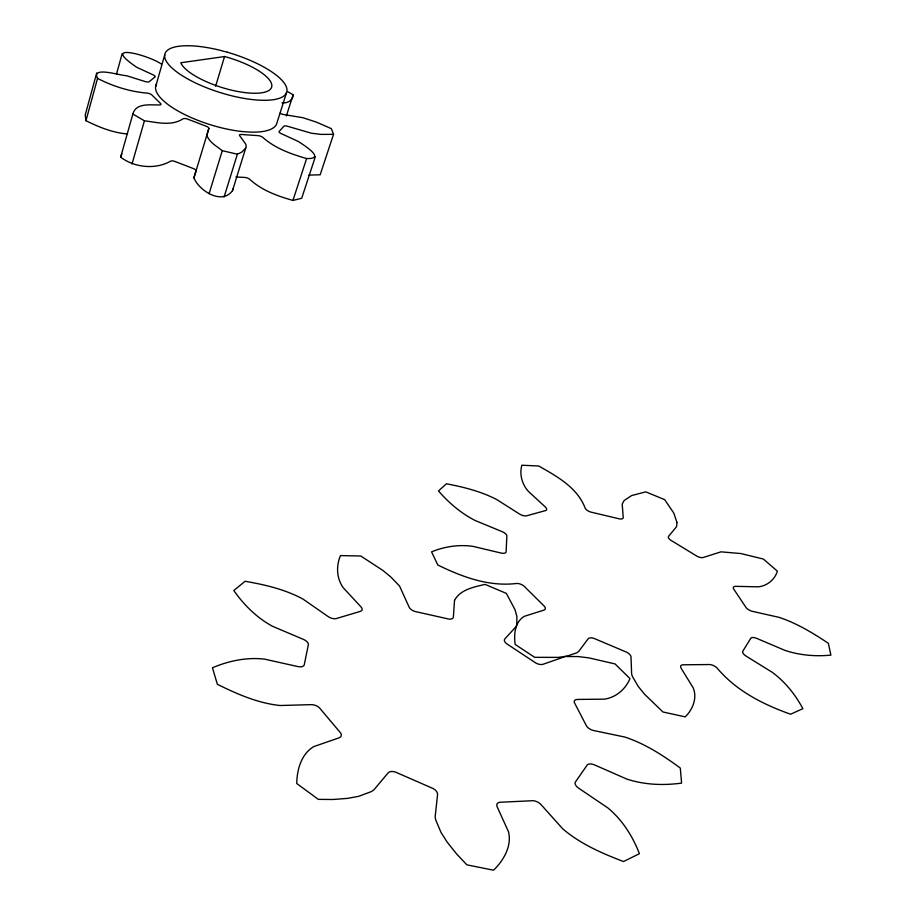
<?xml version="1.0" encoding="UTF-8"?>
<svg xmlns="http://www.w3.org/2000/svg" width="916" height="916" viewBox="0 0 916 916"><rect width="100%" height="100%" fill="white"/><g stroke="black" fill="none" stroke-linecap="round" stroke-linejoin="round"><path stroke-width="1.37" d="M161.17 63.925C148.564 55.12 98.962 41.712 136.828 67.36L153.247 74.917A3.893 1.282 16.8 0 1 154.758 77.127L149.434 81.524A3.927 1.305 16.7 0 1 145.175 81.558L126.351 75.662C120.614 75.776 90.936 65.815 97.531 78.398L85.955 120.706C99.031 127.175 112.863 132.809 127.564 133.988M96.73 72.879L85.234 114.969L85.955 120.706M280.078 113.263A3.836 1.26 18 0 0 283.685 114.534L302.864 117.706L316.421 122.126L331.329 128.641L333.55 134.331L321.024 134.4L311.474 133.244L287.716 126.316A3.893 1.305 18.1 0 0 283.731 126.419L279.369 131.228A3.927 1.328 18.1 0 0 281.166 133.587L298.25 141.442C303.791 145.083 326.588 159.258 306.62 158.537C290.91 154.014 275.075 148.381 262.674 137.263A3.985 1.363 17.8 0 0 257.304 135.579L242.064 134.526A4.019 1.374 17.7 0 0 239.66 135.683L245.854 144.281L246.221 146.468L232.469 190.7C221.89 205.276 199.184 190.826 193.906 177.876L196.07 170.868A4.008 1.454 17.2 0 0 192.692 168.304L175.929 161.834A4.008 1.454 17 0 0 170.731 161.101C155.583 169.838 134.389 167.662 120.637 157.163L132.877 114.042C135.843 102.512 150.922 105.157 159.51 104.951A4.019 1.363 16.8 0 0 160.22 103.153L152.228 95.333A3.996 1.34 16.7 0 0 147.465 93.134C129.958 91.726 113.103 86.367 97.531 78.398M120.637 157.163L121.908 153.762M116.504 74.047L122.172 53.632M132.03 163.975L144.419 120.786L132.877 114.042M155.628 86.619L164.743 54.88M232.469 190.7L232.985 188.925M215.615 86.253L224.546 56.54L227.099 57.216A47.85 15.251 17.5 0 1 271.113 82.623A47.85 15.251 17.5 0 1 243.129 92.367L237.324 91.405A47.85 15.251 17.5 0 1 181.242 63.777L180.83 62.757L224.546 56.54M193.906 177.876L208.871 128.48A4.042 1.385 17.3 0 0 205.447 125.95L188.513 119.458A4.042 1.385 17.1 0 0 183.269 118.668C171.567 126.454 157.209 122.412 144.419 120.786M209.077 193.734L222.267 150.693C216.714 146.251 209.237 142.312 206.798 135.19L208.871 128.48M224.054 197.112L237.381 154.186L241.744 152.136L245.728 148.163M286.536 92.653L276.609 123.946A63.353 21.091 17.4 0 1 206.89 123.614A63.353 21.091 17.4 0 1 156.567 84.009M286.387 115.931L293.109 94.84L287.91 91.76M235.916 176.96L244.183 177.418A3.95 1.42 17.8 0 1 249.507 179.078C261.61 190.368 277.33 196.001 292.937 200.432L306.62 158.537M292.937 200.432L301.685 198.291L315.367 156.625M333.55 134.331L320.153 174.796L308.852 175.105M282.071 102.89C287.051 103.474 293.246 100.531 293.109 94.84M237.381 154.186L222.267 150.693M676.981 522.486L676.581 526.631L668.577 536.307A5.885 2.553 24.3 0 0 672.092 541.013L695.599 555.371A5.931 2.576 24.7 0 0 703.282 557.478L720.995 551.844L740.895 553.55L763.383 559.058L777.363 571.149C774.879 579.702 766.921 586.091 758.07 586.835L735.743 586.343A6.08 2.668 25.5 0 0 734.197 589.778L745.51 606.724A6.172 2.725 25.8 0 0 752.528 611.373L778.989 617.338C796.737 623.166 812.87 632.979 828.339 643.295L830.892 655.123C815.469 656.623 799.657 655.284 784.932 650.371L756.822 638.418A6.355 2.874 26.3 0 0 750.433 638.818L743.105 650.726A6.435 2.954 26.4 0 0 746.059 656.085L772.325 672.355C785.161 681.859 795.374 694.637 802.874 708.663L790.588 714.217C762.959 704.427 736.017 690.733 716.885 667.798A6.561 3.092 26.2 0 0 708.366 664.547L684.183 664.787A6.595 3.149 26 0 0 681.103 668.188L693.172 687.824C697.488 697.969 692.714 709.579 685.214 716.873L662.932 711.984L644.406 694.065L638.246 686.439L632.406 676.477L631.639 674.119L631.021 656.944A6.595 3.206 25.2 0 0 624.804 651.425L595.869 639.185A6.572 3.206 24.7 0 0 588.152 638.784L578.58 651.585L576.725 652.822L566.981 656.131L558.233 657.39L534.658 657.322L515.204 644.475C513.681 634.582 514.815 621.804 524.41 616.285L543.875 610.148A6.446 3.137 23.6 0 0 543.325 605.247L525.108 587.202A6.378 3.08 23.2 0 0 516.967 583.423C489.087 586.938 462.34 577.034 437.802 564.989L431.573 551.856C444.581 546.497 459.03 544.333 473 546.371L501.121 553.069A6.194 2.931 22.6 0 0 506.136 551.134L506.834 536.65A6.114 2.851 22.4 0 0 502.243 531.692L475.003 520.437C460.977 513.258 448.794 502.792 438.466 490.953L446.447 483.785C463.656 487.06 480.934 491.411 496.587 499.472L519.578 514.071A5.965 2.702 22.5 0 0 527.307 515.605L544.745 510.807A5.908 2.645 22.7 0 0 545.364 507.04L528.211 491.205C522.074 484.243 519.246 474.248 521.868 465.225L538.722 466.004C557.031 476.435 577.389 487.472 585.301 508.437A5.839 2.565 23.2 0 0 592.308 512.433L618.025 518.548A5.839 2.542 23.5 0 0 623.235 517.483L622.193 504.086L624.082 500.583L631.582 495.59L645.78 491.858L664.661 499.655L673.775 513.04L676.981 522.486M454.508 600.427L453.374 617.098A6.641 3.366 22.5 0 1 446.882 618.632L416.895 611.911A6.652 3.389 22 0 1 409.143 607.171L399.536 586L390.64 576.794L382.579 570.233L360.755 556.001L340.512 555.588C335.977 565.836 336.573 578.465 343.191 587.683L360.973 606.861A6.744 3.515 21.1 0 1 359.484 611.613L337.34 618.254A6.824 3.595 20.7 0 1 328.214 616.617L303.082 599.144C285.174 589.4 265.01 584.729 245.076 581.271L233.82 590.534C243.942 604.995 256.869 617.831 272.476 626.281L303.562 639.448A7.019 3.813 20.5 0 1 308.177 645.54L304.433 663.917A7.133 3.939 20.5 0 1 297.895 666.573L264.69 659.165C246.919 657.035 228.817 660.814 212.466 667.764L217.355 684.286C237.118 694.088 257.911 703.19 280.067 705.515L311.268 704.644A7.362 4.179 21.3 0 1 320.554 709.144L339.412 731.529A7.454 4.282 21.9 0 1 339.126 737.815L313.867 746.563C301.204 753.925 296.979 769.761 296.738 783.512L318.321 799.359L332.886 799.496L347.565 798.374L358.648 796.325L371.358 791.584L373.877 789.878L388.166 772.852A7.591 4.397 23.5 0 1 397.601 773.012L430.944 787.588A7.626 4.408 24.3 0 1 437.573 794.458L435.169 816.763L435.684 819.809L441.054 832.541L447.26 842.239L456.649 854.01L466.908 864.864L493.575 870.2C503.571 860.445 512.033 846.155 508.506 831.751L497.125 806.756A7.614 4.328 25.7 0 1 501.487 802.198L531.154 800.779A7.568 4.237 26.2 0 1 541.035 804.603L562.607 828.705C580.24 843.888 601.984 853.323 623.533 861.532L639.414 853.689C632.693 836.308 622.376 819.935 607.926 807.958L578.58 788.126A7.397 4.008 26.5 0 1 575.855 781.359L586.721 765.719A7.282 3.882 26.4 0 1 594.541 764.917L626.727 779.035C644.326 784.863 663.333 785.619 681.607 783.1L680.29 768.043C663.184 755.494 645.036 743.62 624.723 737.025L593.694 730.544A7.042 3.653 25.7 0 1 585.954 724.899L575.03 703.854A6.939 3.561 25.3 0 1 577.469 699.435L604.308 699.16C615.792 697.614 625.628 689.21 629.956 678.584L615.071 663.94L588.965 657.894L578.397 656.577L565.321 656.509L543.062 664.272A6.744 3.424 24.2 0 1 534.154 661.913L508.231 644.772A6.687 3.378 23.6 0 1 504.796 639.002L516.097 626.578L516.807 624.735L516.876 616.411L515.032 609.724L506.365 593.408L485.045 584.385C474.122 586.973 460.198 589.526 454.508 600.427M227.397 52.246L219.622 50.174A63.811 20.335 17.5 0 0 174.773 70.395A63.811 20.335 17.5 0 0 279.323 98.31A63.811 20.335 17.5 0 0 227.397 52.246"/></g></svg>
